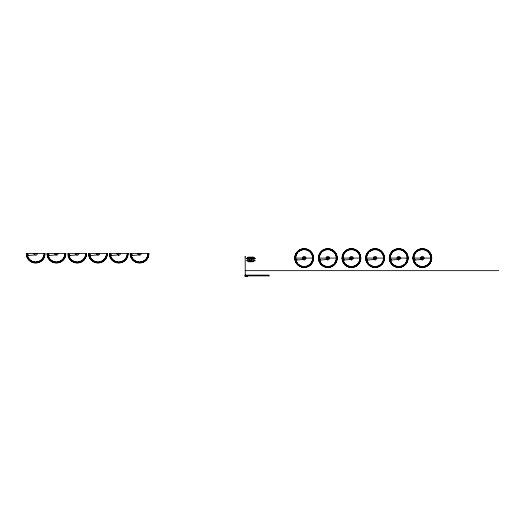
<?xml version="1.0" encoding="UTF-8"?>
<svg xmlns="http://www.w3.org/2000/svg" width="525" height="525" viewBox="0 0 525 525"><rect width="100%" height="100%" fill="white"/><g stroke="black" fill="none" stroke-linecap="round" stroke-linejoin="round"><path stroke-width="0.79" d="M250.222 257.309L251.409 257.467M36.284 253.568L35.667 254.185L35.057 253.568M56.956 253.568L56.438 254.087L55.919 253.568M57.054 253.568L56.438 254.185L55.827 253.568M77.825 253.568L76.906 254.1M98.497 253.568L98.116 254.074M98.595 253.568L97.985 254.185L97.368 253.568M119.273 253.568L118.388 253.936M119.365 253.568L118.447 254.1M140.044 253.568L139.893 253.936M140.136 253.568L139.525 254.185L138.908 253.568M248.489 257.775L249.106 257.158M304.69 258.215L304.638 257.821M399.223 258.077L398.711 258.595M34.63 254.677L34.565 254.212M55.401 254.677L55.335 254.212M76.171 254.677L76.105 254.212M96.941 254.677L96.876 254.212M117.712 254.677L117.653 254.212M138.482 254.677L138.423 254.212M303.148 259.192L303.089 258.727M326.78 259.192L326.714 258.727M350.411 259.192L350.346 258.727M374.036 259.192L373.977 258.727M397.668 259.192L397.602 258.727M421.299 259.192L421.234 258.727M77.713 253.706L76.952 254.021M374.633 257.821L374.942 258.582M422.789 258.339L422.789 257.821M303.824 257.716L304.054 258.582M398.344 257.716L398.573 258.582M374.712 257.716L375.526 257.821L375.08 258.595M139.781 254.021L139.263 254.021M303.929 257.631L304.559 257.716M351.192 257.631L351.947 257.946L351.448 258.595M398.449 257.631L399.158 257.821M28.33 255.577L28.206 254.645L28.252 255.577L34.387 254.96M49.107 255.577L48.976 254.645L49.022 255.577L55.158 254.96M69.877 255.577L69.746 254.645L69.792 255.577L75.928 254.96M90.648 255.577L90.517 254.645L90.562 255.577L96.705 254.96M111.418 255.577L111.293 254.645L111.339 255.577L117.475 254.96M132.188 255.577L132.064 254.645L132.11 255.577L138.246 254.96M296.855 260.085L296.73 259.153L296.776 260.085L302.912 259.475M320.486 260.085L320.355 259.153L320.401 260.085L326.543 259.475M344.111 260.085L343.987 259.153L344.033 260.085L350.168 259.475M367.743 260.085L367.618 259.153L367.664 260.085L373.8 259.475M391.374 260.085L391.243 259.153L391.289 260.085L397.432 259.475M415.006 260.085L414.875 259.153L414.921 260.085L421.057 259.475M304.192 258.694C306.18 257.801 302.603 256.843 303.883 258.608M327.817 257.558L327.318 258.215M327.817 258.595L328.322 258.215L327.954 257.578M327.817 258.694C329.812 257.801 326.235 256.843 327.515 258.608M351.448 258.694C353.443 257.801 349.867 256.843 351.14 258.608M375.08 258.694C377.068 257.801 373.492 256.843 374.771 258.608M398.711 258.694C400.7 257.801 397.123 256.843 398.403 258.608M422.336 258.694C424.331 257.801 420.755 256.843 422.028 258.608M303.673 259.613L304.205 260.137M327.298 259.613L327.83 260.137M350.93 259.613L351.461 260.137M374.561 259.613L375.093 260.137M398.186 259.613L398.718 260.137M421.818 259.613L422.349 260.137M248.515 257.611L253.096 257.775M247.57 257.926L254.015 257.926M294.774 258.077L313.609 258.077M318.399 258.077L337.24 258.077M342.031 258.077L360.865 258.077M365.663 258.077L384.497 258.077M389.288 258.077L408.128 258.077M412.919 258.077L431.753 258.077M246.652 258.234L248.187 258.234M253.726 258.234L254.933 258.234L254.947 258.694M246.192 258.694L247.537 258.694M249.605 258.694L251.987 258.694M254.048 258.694L255.399 258.694M251.882 260.019L249.611 259.777M249.926 260.328L251.659 260.328M246.192 260.689L247.537 260.689M249.605 260.689L251.987 260.689M254.048 260.689L255.399 260.689M249.985 260.997L251.6 260.997M245.267 270.657L498.75 270.657M244.972 276.34L247.728 276.34L247.728 275.881M252.479 257.158L253.076 257.611M97.985 254.087L97.466 253.568M118.355 255.104L118.735 255.386M422.205 258.582L421.89 257.821L422.704 257.716M351.317 258.582L350.93 258.077M139.158 253.936L139.007 253.568M269.207 275.113L269.207 275.881L244.965 275.881L244.965 275.113L268.59 275.113L268.59 275.881M245.575 275.113L245.575 275.881M245.188 256.62L245.267 276.34M245.116 256.548L245.116 257.158M334.917 252.125A9.266 9.266 0 0 1 334.917 264.036M334.373 264.633A9.266 9.266 0 0 1 321.267 264.633A9.266 9.266 0 0 1 321.267 251.527M333.775 250.983A9.266 9.266 0 0 0 321.864 250.983A9.188 9.188 0 0 1 325.441 249.204M322.357 251.573A8.498 8.498 0 0 1 333.828 252.072A8.498 8.498 0 0 1 334.327 263.543M333.283 264.587A8.498 8.498 0 0 1 322.357 264.587M321.313 263.543A8.498 8.498 0 0 1 321.313 252.617M336.696 260.459A9.188 9.188 0 0 1 334.858 263.99M333.729 265.118A9.188 9.188 0 0 1 323.223 266.037M319.863 262.671A9.188 9.188 0 0 1 320.782 252.171M326.222 249.034A9.188 9.188 0 0 1 329.418 249.034M330.199 249.204A9.188 9.188 0 0 1 333.729 251.042M334.858 252.171A9.188 9.188 0 0 1 336.696 255.701M336.866 256.482A9.188 9.188 0 0 1 336.866 259.678M335.58 262.559A8.958 8.958 0 0 1 334.681 263.839M333.578 264.941A8.958 8.958 0 0 1 330.14 266.733M319.167 255.76A8.958 8.958 0 0 1 320.959 252.322M322.061 251.219A8.958 8.958 0 0 1 323.341 250.32M332.299 250.32A8.958 8.958 0 0 1 333.578 251.219M334.681 252.322A8.958 8.958 0 0 1 335.58 253.601M382.174 252.125A9.266 9.266 0 0 1 382.174 264.036M381.629 264.633A9.266 9.266 0 0 1 368.53 264.633A9.266 9.266 0 0 1 368.53 251.527M381.038 250.983A9.266 9.266 0 0 0 369.121 250.983A9.188 9.188 0 0 1 372.697 249.204M369.613 251.573A8.498 8.498 0 0 1 381.084 252.072A8.498 8.498 0 0 1 381.59 263.543M380.54 264.587A8.498 8.498 0 0 1 369.613 264.587M368.57 263.543A8.498 8.498 0 0 1 368.57 252.617M383.952 260.459A9.188 9.188 0 0 1 382.115 263.99M379.673 266.037A9.188 9.188 0 0 1 370.486 266.037M367.119 262.671A9.188 9.188 0 0 1 368.045 252.171M373.478 249.034A9.188 9.188 0 0 1 376.674 249.034M377.455 249.204A9.188 9.188 0 0 1 380.986 251.042M382.115 252.171A9.188 9.188 0 0 1 383.952 255.701M384.129 256.482A9.188 9.188 0 0 1 384.129 259.678M382.837 262.559A8.958 8.958 0 0 1 381.938 263.839M379.555 265.834A8.958 8.958 0 0 1 377.396 266.733M366.424 255.76A8.958 8.958 0 0 1 368.215 252.322M369.318 251.219A8.958 8.958 0 0 1 370.598 250.32M379.555 250.32A8.958 8.958 0 0 1 380.835 251.219M381.938 252.322A8.958 8.958 0 0 1 382.837 253.601M358.542 252.125A9.266 9.266 0 0 1 358.542 264.036M357.998 264.633A9.266 9.266 0 0 1 344.899 264.633A9.266 9.266 0 0 1 344.899 251.527M357.407 250.983A9.266 9.266 0 0 0 345.489 250.983A9.188 9.188 0 0 1 349.072 249.204M345.988 251.573A8.498 8.498 0 0 1 357.459 252.072A8.498 8.498 0 0 1 357.958 263.543M356.915 264.587A8.498 8.498 0 0 1 345.988 264.587M344.938 263.543A8.498 8.498 0 0 1 344.938 252.617M360.327 260.459A9.188 9.188 0 0 1 358.483 263.99M356.042 266.037A9.188 9.188 0 0 1 346.854 266.037M343.494 262.671A9.188 9.188 0 0 1 344.413 252.171M349.853 249.034A9.188 9.188 0 0 1 353.049 249.034M353.83 249.204A9.188 9.188 0 0 1 357.354 251.042M358.483 252.171A9.188 9.188 0 0 1 360.327 255.701M360.498 256.482A9.188 9.188 0 0 1 360.498 259.678M359.205 262.559A8.958 8.958 0 0 1 358.312 263.839M355.93 265.834A8.958 8.958 0 0 1 353.765 266.733M342.799 255.76A8.958 8.958 0 0 1 344.59 252.322M345.693 251.219A8.958 8.958 0 0 1 346.973 250.32M355.93 250.32A8.958 8.958 0 0 1 357.21 251.219M358.312 252.322A8.958 8.958 0 0 1 359.205 253.601M429.43 252.125A9.266 9.266 0 0 1 429.43 264.036M428.886 264.633A9.266 9.266 0 0 1 415.787 264.633M414.317 262.71A9.266 9.266 0 0 1 415.242 252.125M416.876 251.573A8.498 8.498 0 0 1 428.348 252.072A8.498 8.498 0 0 1 428.846 263.543M427.803 264.587A8.498 8.498 0 0 1 416.876 264.587M415.833 263.543A8.498 8.498 0 0 1 415.833 252.617M431.215 260.459A9.188 9.188 0 0 1 429.378 263.99M426.93 266.037A9.188 9.188 0 0 1 417.742 266.037M414.383 262.671A9.188 9.188 0 0 1 415.301 252.171M419.961 249.204A9.188 9.188 0 0 0 416.43 251.042A9.266 9.266 0 0 1 428.295 250.983A9.188 9.188 0 0 0 424.718 249.204M420.742 249.034A9.188 9.188 0 0 1 423.938 249.034M429.378 252.171A9.188 9.188 0 0 1 431.215 255.701M431.386 256.482A9.188 9.188 0 0 1 431.386 259.678M420.702 258.517A1.693 1.693 0 0 1 422.632 256.417A1.693 1.693 0 0 1 423.721 259.048A1.693 1.693 0 0 1 420.873 258.923M430.992 260.4A8.958 8.958 0 0 1 429.201 263.839M426.818 265.834A8.958 8.958 0 0 1 424.659 266.733M413.687 255.76A8.958 8.958 0 0 1 415.478 252.322M416.581 251.219A8.958 8.958 0 0 1 417.861 250.32M426.818 250.32A8.958 8.958 0 0 1 428.098 251.219M429.201 252.322A8.958 8.958 0 0 1 430.992 255.76M405.805 252.125A9.266 9.266 0 0 1 405.805 264.036M405.261 264.633A9.266 9.266 0 0 1 392.155 264.633A9.266 9.266 0 0 1 392.155 251.527M404.663 250.983A9.266 9.266 0 0 0 392.752 250.983A9.188 9.188 0 0 1 396.329 249.204M393.245 251.573A8.498 8.498 0 0 1 404.716 252.072A8.498 8.498 0 0 1 405.215 263.543M404.171 264.587A8.498 8.498 0 0 1 393.245 264.587M392.201 263.543A8.498 8.498 0 0 1 392.201 252.617M407.584 260.459A9.188 9.188 0 0 1 405.746 263.99M403.305 266.037A9.188 9.188 0 0 1 394.117 266.037M390.751 262.671A9.188 9.188 0 0 1 391.67 252.171M397.11 249.034A9.188 9.188 0 0 1 400.306 249.034M401.087 249.204A9.188 9.188 0 0 1 404.617 251.042M405.746 252.171A9.188 9.188 0 0 1 407.584 255.701M407.754 256.482A9.188 9.188 0 0 1 407.754 259.678M407.361 260.4A8.958 8.958 0 0 1 405.569 263.839M403.187 265.834A8.958 8.958 0 0 1 401.028 266.733M390.055 255.76A8.958 8.958 0 0 1 391.847 252.322M392.949 251.219A8.958 8.958 0 0 1 394.229 250.32M403.187 250.32A8.958 8.958 0 0 1 404.467 251.219M405.569 252.322A8.958 8.958 0 0 1 407.361 255.76M311.286 252.125A9.266 9.266 0 0 1 311.286 264.036M310.741 264.633A9.266 9.266 0 0 1 297.642 264.633A9.266 9.266 0 0 1 297.642 251.527M310.144 250.983A9.266 9.266 0 0 0 298.233 250.983A9.188 9.188 0 0 1 301.809 249.204M298.725 251.573A8.498 8.498 0 0 1 310.196 252.072A8.498 8.498 0 0 1 310.702 263.543M309.652 264.587A8.498 8.498 0 0 1 298.725 264.587M297.682 263.543A8.498 8.498 0 0 1 297.682 252.617M313.064 260.459A9.188 9.188 0 0 1 311.227 263.99M310.098 265.118A9.188 9.188 0 0 1 299.598 266.037M296.231 262.671A9.188 9.188 0 0 1 296.231 253.483M302.59 249.034A9.188 9.188 0 0 1 305.786 249.034M306.567 249.204A9.188 9.188 0 0 1 310.098 251.042M311.227 252.171A9.188 9.188 0 0 1 313.064 255.701M313.241 256.482A9.188 9.188 0 0 1 313.241 259.678M311.948 262.559A8.958 8.958 0 0 1 311.049 263.839M309.947 264.941A8.958 8.958 0 0 1 306.508 266.733M295.536 255.76A8.958 8.958 0 0 1 296.435 253.601M298.43 251.219A8.958 8.958 0 0 1 299.709 250.32M308.667 250.32A8.958 8.958 0 0 1 309.947 251.219M311.049 252.322A8.958 8.958 0 0 1 311.948 253.601M86.474 253.568A9.266 9.266 0 0 1 68.263 255.97M85.706 253.568A8.498 8.498 0 0 1 84.912 257.165M84.571 257.821A8.498 8.498 0 0 1 68.716 253.568M86.067 253.568A8.853 8.853 0 0 1 77.208 262.428A8.853 8.853 0 0 1 68.355 253.568M86.087 255.951A9.188 9.188 0 0 1 81.802 261.529M81.093 261.896A9.188 9.188 0 0 1 79.59 262.447M74.832 262.447A9.188 9.188 0 0 1 73.323 261.896M72.614 261.529A9.188 9.188 0 0 1 69.254 258.162M68.887 257.453A9.188 9.188 0 0 1 68.335 255.951M85.864 253.568A8.649 8.649 0 0 1 77.208 262.224A8.649 8.649 0 0 1 68.558 253.568M78.901 253.568A1.693 1.693 0 0 1 76.013 254.763M75.744 254.415A1.693 1.693 0 0 1 75.521 253.568M44.618 255.97A9.266 9.266 0 0 1 26.401 253.568M44.166 253.568A8.498 8.498 0 0 1 28.311 257.821M27.969 257.165A8.498 8.498 0 0 1 27.169 253.568M44.52 253.568A8.853 8.853 0 0 1 35.667 262.428A8.853 8.853 0 0 1 26.814 253.568M44.54 255.951A9.188 9.188 0 0 1 43.995 257.453M43.628 258.162A9.188 9.188 0 0 1 40.261 261.529M39.552 261.896A9.188 9.188 0 0 1 38.043 262.447M33.292 262.447A9.188 9.188 0 0 1 31.782 261.896M31.073 261.529A9.188 9.188 0 0 1 26.795 255.951M44.317 253.568A8.649 8.649 0 0 1 35.667 262.224A8.649 8.649 0 0 1 27.018 253.568M37.36 253.568A1.693 1.693 0 0 1 34.473 254.763M34.204 254.415A1.693 1.693 0 0 1 33.981 253.568M65.704 253.568A9.266 9.266 0 0 1 64.463 258.202M64.03 258.884A9.266 9.266 0 0 1 48.851 258.884M48.418 258.202A9.266 9.266 0 0 1 47.178 253.568M64.936 253.568A8.498 8.498 0 0 1 59.345 261.555M58.636 261.778A8.498 8.498 0 0 1 54.239 261.778M53.537 261.555A8.498 8.498 0 0 1 47.939 253.568M65.29 253.568A8.853 8.853 0 0 1 56.438 262.428A8.853 8.853 0 0 1 47.585 253.568M65.625 253.568A9.188 9.188 0 0 1 64.398 258.162M63.965 258.838A9.188 9.188 0 0 1 61.031 261.529M60.322 261.896A9.188 9.188 0 0 1 58.82 262.447M54.062 262.447A9.188 9.188 0 0 1 52.553 261.896M51.844 261.529A9.188 9.188 0 0 1 48.91 258.838M48.484 258.162A9.188 9.188 0 0 1 47.25 253.568M65.087 253.568A8.649 8.649 0 0 1 56.438 262.224A8.649 8.649 0 0 1 47.788 253.568M58.131 253.568A1.693 1.693 0 0 1 55.243 254.763M54.974 254.415A1.693 1.693 0 0 1 54.751 253.568M65.093 255.892A8.958 8.958 0 0 1 64.194 258.051M48.681 258.051A8.958 8.958 0 0 1 47.788 255.892M106.687 256.738A9.266 9.266 0 0 1 106.004 258.202M105.571 258.884A9.266 9.266 0 0 1 88.718 253.568A9.188 9.188 0 0 0 88.935 255.17M107.244 253.568A9.266 9.266 0 0 1 106.929 255.97M106.477 253.568A8.498 8.498 0 0 1 106.352 255.045M106.188 255.767A8.498 8.498 0 0 1 100.885 261.555M100.183 261.778A8.498 8.498 0 0 1 89.519 254.31M106.838 253.568A8.853 8.853 0 0 1 97.985 262.428A8.853 8.853 0 0 1 89.125 253.568M107.172 253.568A9.188 9.188 0 0 1 106.857 255.951M106.614 256.712A9.188 9.188 0 0 1 105.938 258.162M105.512 258.838A9.188 9.188 0 0 1 102.578 261.529M101.87 261.896A9.188 9.188 0 0 1 100.36 262.447M95.603 262.447A9.188 9.188 0 0 1 94.1 261.896M93.391 261.529A9.188 9.188 0 0 1 89.106 255.951M106.634 253.568A8.649 8.649 0 0 1 97.985 262.224A8.649 8.649 0 0 1 89.329 253.568M99.671 253.568A1.693 1.693 0 0 1 96.784 254.763M96.515 254.415A1.693 1.693 0 0 1 96.292 253.568M128.015 253.568A9.266 9.266 0 0 1 127.877 255.183M127.7 255.97A9.266 9.266 0 0 1 110.729 258.202M110.355 257.486A9.266 9.266 0 0 1 109.522 254.376M127.253 253.568A8.498 8.498 0 0 1 126.453 257.165M126.112 257.821A8.498 8.498 0 0 1 110.257 253.568M127.608 253.568A8.853 8.853 0 0 1 118.755 262.428A8.853 8.853 0 0 1 109.902 253.568M127.627 255.951A9.188 9.188 0 0 1 123.349 261.529M122.64 261.896A9.188 9.188 0 0 1 121.131 262.447M116.373 262.447A9.188 9.188 0 0 1 114.87 261.896M114.161 261.529A9.188 9.188 0 0 1 111.228 258.838M109.876 255.951A9.188 9.188 0 0 1 109.6 254.369M127.404 253.568A8.649 8.649 0 0 1 118.755 262.224A8.649 8.649 0 0 1 110.106 253.568M120.442 253.568A1.693 1.693 0 0 1 117.561 254.763M117.292 254.415A1.693 1.693 0 0 1 117.062 253.568M148.752 254.376A9.266 9.266 0 0 1 130.574 255.97M130.403 255.183A9.266 9.266 0 0 1 130.259 253.568M148.024 253.568A8.498 8.498 0 0 1 147.893 255.045M147.735 255.767A8.498 8.498 0 0 1 131.027 253.568M148.378 253.568A8.853 8.853 0 0 1 139.525 262.428A8.853 8.853 0 0 1 130.673 253.568M148.68 254.369A9.188 9.188 0 0 1 148.398 255.951M148.162 256.712A9.188 9.188 0 0 1 147.479 258.162M147.053 258.838A9.188 9.188 0 0 1 144.119 261.529M143.41 261.896A9.188 9.188 0 0 1 141.901 262.447M137.15 262.447A9.188 9.188 0 0 1 135.64 261.896M134.932 261.529A9.188 9.188 0 0 1 130.653 255.951M148.175 253.568A8.649 8.649 0 0 1 139.525 262.224A8.649 8.649 0 0 1 130.876 253.568M141.212 253.568A1.693 1.693 0 0 1 138.331 254.763M138.062 254.415A1.693 1.693 0 0 1 137.832 253.568M45.084 253.568L26.25 253.568A9.417 9.417 0 0 0 35.667 262.986A9.417 9.417 0 0 0 45.084 253.568M65.855 253.568L47.02 253.568A9.417 9.417 0 0 0 56.438 262.986A9.417 9.417 0 0 0 65.855 253.568M86.632 253.568L67.791 253.568A9.417 9.417 0 0 0 77.208 262.986A9.417 9.417 0 0 0 86.632 253.568M107.402 253.568L88.561 253.568A9.417 9.417 0 0 0 97.985 262.986A9.417 9.417 0 0 0 107.402 253.568M128.172 253.568L109.338 253.568A9.417 9.417 0 0 0 118.755 262.986A9.417 9.417 0 0 0 128.172 253.568M148.942 253.568L130.108 253.568A9.417 9.417 0 0 0 139.525 262.986A9.417 9.417 0 0 0 148.942 253.568M253.096 257.158L248.489 257.158L248.489 261.765L253.096 261.765L253.096 257.158M254.015 257.618L247.57 257.618L247.57 261.299L254.015 261.299L254.015 257.618M321.556 264.338A8.853 8.853 0 0 0 336.374 260.374A8.853 8.853 0 0 0 325.526 249.526A8.853 8.853 0 0 0 321.556 264.338M321.162 264.738A9.417 9.417 0 0 0 336.919 260.518A9.417 9.417 0 0 0 325.382 248.981A9.417 9.417 0 0 0 321.162 264.738M321.7 264.2A8.649 8.649 0 0 0 336.177 260.321A8.649 8.649 0 0 0 325.579 249.723A8.649 8.649 0 0 0 321.7 264.2M326.622 259.278A1.693 1.693 0 0 0 329.451 258.517A1.693 1.693 0 0 0 327.383 256.449A1.693 1.693 0 0 0 326.622 259.278M368.819 264.338A8.853 8.853 0 0 0 383.631 260.374A8.853 8.853 0 0 0 372.789 249.526A8.853 8.853 0 0 0 368.819 264.338M368.419 264.738A9.417 9.417 0 0 0 384.175 260.518A9.417 9.417 0 0 0 372.638 248.981A9.417 9.417 0 0 0 368.419 264.738M368.963 264.2A8.649 8.649 0 0 0 383.434 260.321A8.649 8.649 0 0 0 372.842 249.723A8.649 8.649 0 0 0 368.963 264.2M373.885 259.278A1.693 1.693 0 0 0 376.714 258.517A1.693 1.693 0 0 0 374.64 256.449A1.693 1.693 0 0 0 373.885 259.278M345.188 264.338A8.853 8.853 0 0 0 359.999 260.374A8.853 8.853 0 0 0 349.158 249.526A8.853 8.853 0 0 0 345.188 264.338M344.787 264.738A9.417 9.417 0 0 0 360.544 260.518A9.417 9.417 0 0 0 349.013 248.981A9.417 9.417 0 0 0 344.787 264.738M345.332 264.2A8.649 8.649 0 0 0 359.802 260.321A8.649 8.649 0 0 0 349.21 249.723A8.649 8.649 0 0 0 345.332 264.2M350.254 259.278A1.693 1.693 0 0 0 353.082 258.517A1.693 1.693 0 0 0 351.008 256.449A1.693 1.693 0 0 0 350.254 259.278M416.076 264.338A8.853 8.853 0 0 0 430.887 260.374A8.853 8.853 0 0 0 420.046 249.526A8.853 8.853 0 0 0 416.076 264.338M415.675 264.738A9.417 9.417 0 0 0 431.432 260.518A9.417 9.417 0 0 0 419.902 248.981A9.417 9.417 0 0 0 415.675 264.738M416.22 264.2A8.649 8.649 0 0 0 430.697 260.321A8.649 8.649 0 0 0 420.098 249.723A8.649 8.649 0 0 0 416.22 264.2M392.444 264.338A8.853 8.853 0 0 0 407.262 260.374A8.853 8.853 0 0 0 396.414 249.526A8.853 8.853 0 0 0 392.444 264.338M392.05 264.738A9.417 9.417 0 0 0 407.807 260.518A9.417 9.417 0 0 0 396.27 248.981A9.417 9.417 0 0 0 392.05 264.738M392.588 264.2A8.649 8.649 0 0 0 407.065 260.321A8.649 8.649 0 0 0 396.467 249.723A8.649 8.649 0 0 0 392.588 264.2M397.51 259.278A1.693 1.693 0 0 0 400.339 258.517A1.693 1.693 0 0 0 398.272 256.449A1.693 1.693 0 0 0 397.51 259.278M297.931 264.338A8.853 8.853 0 0 0 312.743 260.374A8.853 8.853 0 0 0 301.901 249.526A8.853 8.853 0 0 0 297.931 264.338M297.531 264.738A9.417 9.417 0 0 0 313.287 260.518A9.417 9.417 0 0 0 301.75 248.981A9.417 9.417 0 0 0 297.531 264.738M298.075 264.2A8.649 8.649 0 0 0 312.546 260.321A8.649 8.649 0 0 0 301.954 249.723A8.649 8.649 0 0 0 298.075 264.2M302.997 259.278A1.693 1.693 0 0 0 305.826 258.517A1.693 1.693 0 0 0 303.752 256.449A1.693 1.693 0 0 0 302.997 259.278M250.182 260.525A1.227 1.227 0 0 0 252.02 259.462A1.227 1.227 0 0 0 250.182 258.398A1.227 1.227 0 0 0 250.182 260.525"/></g></svg>
